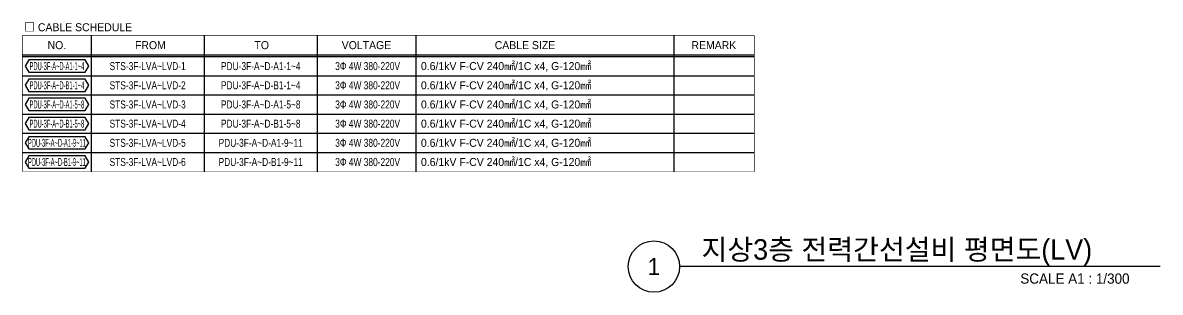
# Model space of a CAD drawing. Header units: millimetres. Extents: x 33932 to 374132, y 182625 to 847314.
# Drawn here: x 35821 to 135322, y 187050 to 210657 of the extents above; entities that cross this region are included whole.
import ezdxf
from ezdxf.enums import TextEntityAlignment as Align

# ---------------------------------------------------------------- set-up
doc = ezdxf.new("R2010")
doc.units = ezdxf.units.MM
doc.header["$LTSCALE"] = 150
for name, color, linetype in [('-----26 Electrical Cable Tray_HV_발전기 B', 103, 'Continuous'), ('-----29 Cable Schedule', 1, 'Continuous'), ('-----29 Indicator', 1, 'Continuous'), ('-----29 주기', 1, 'Continuous'), ('-----30 Text', 2, 'Continuous'), ('-----41 Drawing Title', 2, 'Continuous')]:
    doc.layers.add(name, color=color, linetype=linetype)
doc.styles.add('ELEC', font='')
doc.styles.get('ELEC').set_extended_font_data('Dotum')

msp = doc.modelspace()

# ---------------------------------------------------------------- linework, layer by layer
at = {"layer": '-----29 Cable Schedule', "color": 3, "elevation": 0}
msp.add_lwpolyline([(35821, 209533), (99775, 209533), (99775, 197618), (35821, 197618)], close=True, dxfattribs=at)
at = {"layer": '-----41 Drawing Title', "color": 7}
msp.add_line((135322, 189300), (93278, 189300), dxfattribs=at)
msp.add_circle((91028, 189300), 2250, dxfattribs=at)

# ---------------------------------------------------------------- texts
at = {"layer": '-----41 Drawing Title', "color": 2, "style": 'ELEC'}
msp.add_text('지상3층 전력간선설비 평면도(LV)', height=1800, dxfattribs=at).set_placement((95195, 189900))
at = {"layer": '-----41 Drawing Title', "color": 7, "style": 'ELEC'}
msp.add_text('1', height=1500, dxfattribs=at).set_placement((91028, 189300), align=Align.MIDDLE)
at = {"layer": '-----41 Drawing Title', "style": 'ELEC'}
msp.add_text('SCALE A1 : 1/300', height=900, dxfattribs=at).set_placement((132637, 187800), align=Align.RIGHT)

# ---------------------------------------------------------------- next in the draw order: wipeouts: each hides what was drawn before it
at = {"color": 3}
msp.add_wipeout([(35821, 209533), (99775, 209533), (99775, 197618), (35821, 197618)], dxfattribs=at).translate(0, 0, 0).dxf.layer = '-----26 Electrical Cable Tray_HV_발전기 B'

# ---------------------------------------------------------------- next in the draw order: linework, layer by layer
at = {"layer": '-----29 Cable Schedule'}
for p, q in [((41801, 209533, 0), (41801, 207698, 0)), ((51693, 209533, 0), (51693, 207698, 0)), ((61584, 209533, 0), (61584, 207698, 0)), ((70196, 209533, 0), (70196, 207698, 0)), ((92775, 209533, 0), (92775, 207698, 0))]:
    msp.add_line(p, q, dxfattribs=at)
at = {"layer": '-----29 Cable Schedule', "color": 3}
for p, q in [((35821, 207853, 0), (99775, 207853, 0)), ((35821, 207698, 0), (99775, 207698, 0))]:
    msp.add_line(p, q, dxfattribs=at)
at = {"layer": '-----29 Cable Schedule', "color": 1}
for p, q in [((41801, 207698, 0), (41801, 197618, 0)), ((51693, 207698, 0), (51693, 197618, 0)), ((61584, 207698, 0), (61584, 197618, 0)), ((70196, 207698, 0), (70196, 197618, 0)), ((92775, 207698, 0), (92775, 197618, 0)), ((35821, 206018, 0), (99775, 206018, 0)), ((35821, 204338, 0), (99775, 204338, 0)), ((35821, 202658, 0), (99775, 202658, 0)), ((35821, 200978, 0), (99775, 200978, 0)), ((35821, 199298, 0), (99775, 199298, 0))]:
    msp.add_line(p, q, dxfattribs=at)
at = {"layer": '-----29 주기', "elevation": 0}
for points in [[(36342, 207397), (36031, 206858), (36342, 206319), (41281, 206319), (41592, 206858), (41281, 207397)], [(36342, 205717), (36031, 205178), (36342, 204639), (41281, 204639), (41592, 205178), (41281, 205717)], [(36342, 204037), (36031, 203498), (36342, 202959), (41281, 202959), (41592, 203498), (41281, 204037)], [(36342, 202357), (36031, 201818), (36342, 201279), (41281, 201279), (41592, 201818), (41281, 202357)], [(36342, 200677), (36031, 200138), (36342, 199599), (41281, 199599), (41592, 200138), (41281, 200677)], [(36342, 198997), (36031, 198458), (36342, 197919), (41281, 197919), (41592, 198458), (41281, 198997)]]:
    msp.add_lwpolyline(points, close=True, dxfattribs=at)

# ---------------------------------------------------------------- next in the draw order: texts
at = {"layer": '-----29 Indicator', "color": 2, "linetype": 'Continuous', "style": 'ELEC'}
msp.add_text('□ CABLE SCHEDULE', height=700, dxfattribs=at).set_placement((35937, 210262, 0), align=Align.MIDDLE_LEFT)
at = {"layer": '-----30 Text', "style": 'ELEC'}
msp.add_text('NO.', height=700, dxfattribs=at).set_placement((38811, 208693, 0), align=Align.MIDDLE)
for s, p in [('FROM', (46987, 208693, 0)), ('TO', (56727, 208693, 0)), ('VOLTAGE', (65887, 208693, 0)), ('CABLE SIZE', (79752, 208693, 0)), ('REMARK', (96275, 208693, 0))]:
    msp.add_text(s, height=700, dxfattribs=at).set_placement(p, align=Align.MIDDLE_CENTER)
at = {"layer": '-----30 Text', "linetype": 'Continuous', "style": 'ELEC', "width": 0.45}
for s, p in [('PDU-3F-A~D-A1-1~4', (38811, 206858, 0)), ('PDU-3F-A~D-B1-1~4', (38811, 205178, 0)), ('PDU-3F-A~D-A1-5~8', (38811, 203498, 0)), ('PDU-3F-A~D-B1-5~8', (38811, 201818, 0)), ('PDU-3F-A~D-A1-9~11', (38811, 200138, 0)), ('PDU-3F-A~D-B1-9~11', (38811, 198458, 0))]:
    msp.add_text(s, height=700, dxfattribs=at).set_placement(p, align=Align.MIDDLE)
at = {"layer": '-----30 Text', "style": 'ELEC', "width": 0.8}
for s, p in [('STS-3F-LVA~LVD-1', (46747, 206858, 0)), ('PDU-3F-A~D-A1-1~4', (56638, 206858, 0)), ('3Φ 4W 380-220V', (65989, 206858, 0)), ('STS-3F-LVA~LVD-2', (46747, 205178, 0)), ('PDU-3F-A~D-B1-1~4', (56638, 205178, 0)), ('3Φ 4W 380-220V', (65989, 205178, 0)), ('STS-3F-LVA~LVD-3', (46747, 203498, 0)), ('PDU-3F-A~D-A1-5~8', (56638, 203498, 0)), ('3Φ 4W 380-220V', (65989, 203498, 0)), ('STS-3F-LVA~LVD-4', (46747, 201818, 0)), ('PDU-3F-A~D-B1-5~8', (56638, 201818, 0)), ('3Φ 4W 380-220V', (65989, 201818, 0)), ('STS-3F-LVA~LVD-5', (46747, 200138, 0)), ('PDU-3F-A~D-A1-9~11', (56638, 200138, 0)), ('3Φ 4W 380-220V', (65989, 200138, 0)), ('STS-3F-LVA~LVD-6', (46747, 198458, 0)), ('PDU-3F-A~D-B1-9~11', (56638, 198458, 0)), ('3Φ 4W 380-220V', (65989, 198458, 0))]:
    msp.add_text(s, height=700, dxfattribs=at).set_placement(p, align=Align.MIDDLE_CENTER)
at = {"layer": '-----30 Text', "style": 'ELEC'}
for p in [(70652, 206858, 0), (70652, 205178, 0), (70652, 203498, 0), (70652, 201818, 0), (70652, 200138, 0), (70652, 198458, 0)]:
    msp.add_text('0.6/1kV F-CV 240㎟/1C x4, G-120㎟', height=700, dxfattribs=at).set_placement(p, align=Align.MIDDLE_LEFT)

doc.saveas('drawing.dxf')
